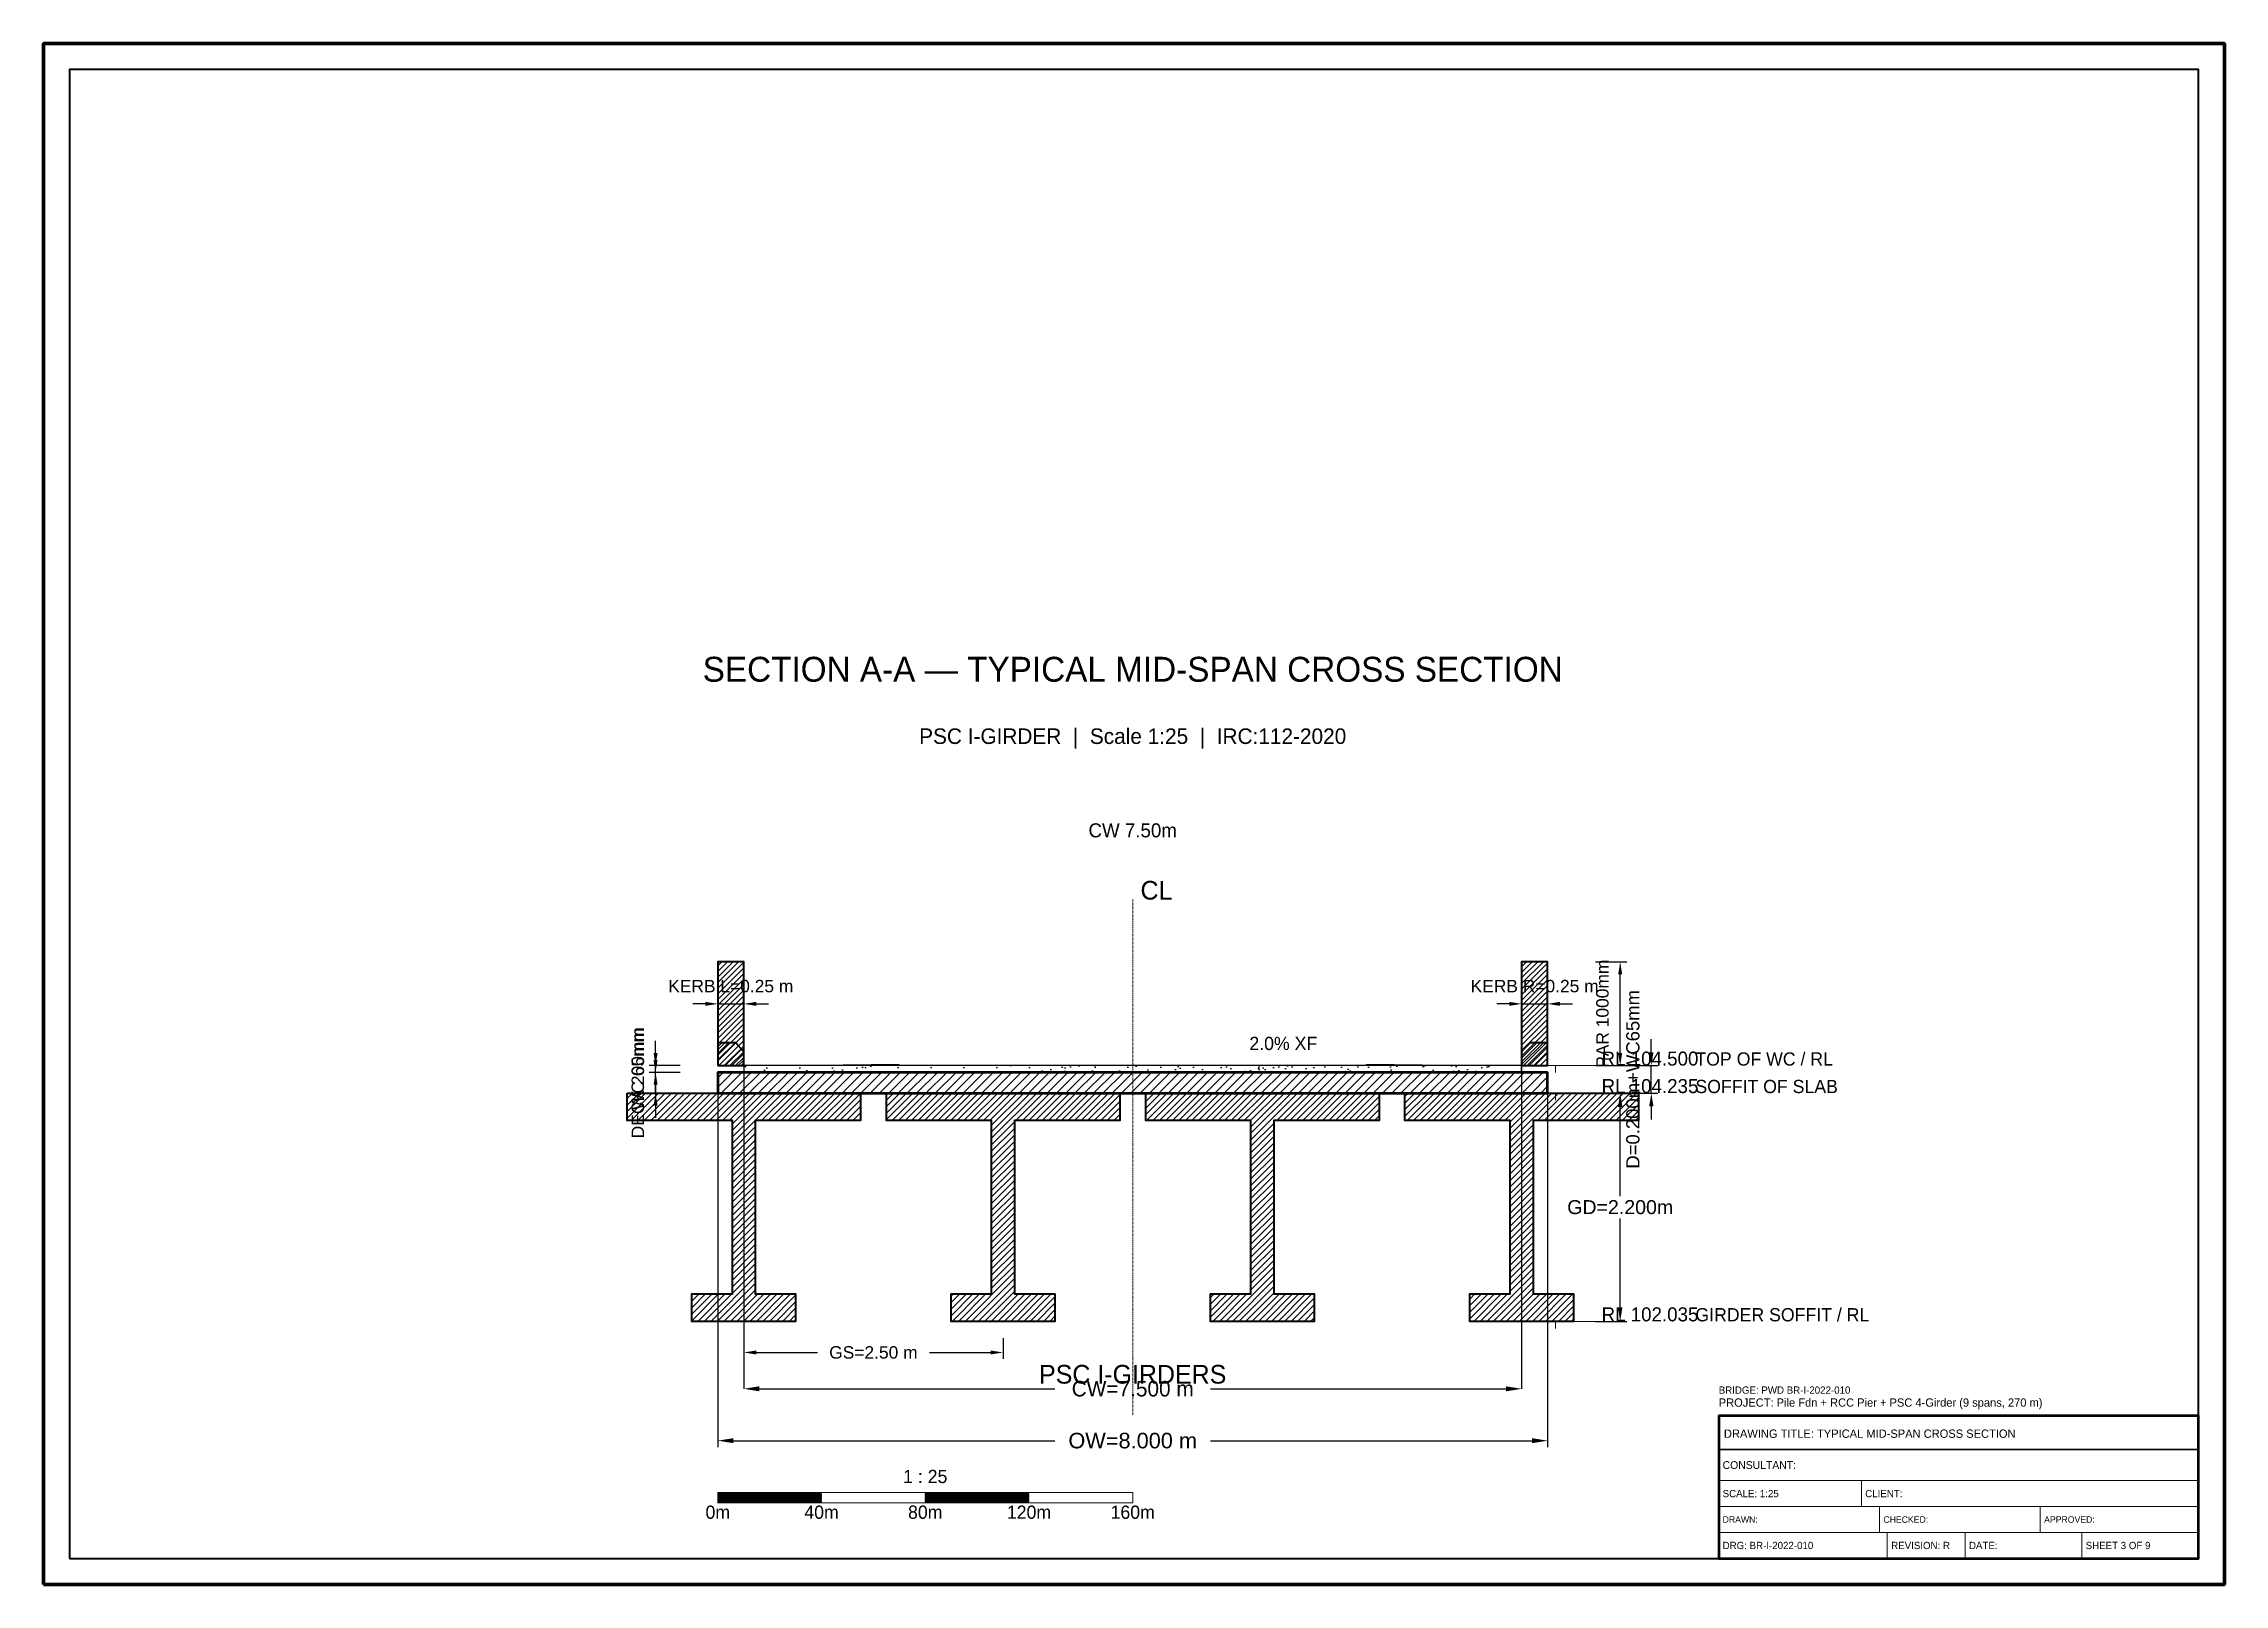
# Model space of a CAD drawing. Header units: metres. Extents: x 0 to 841, y 0 to 594.
import ezdxf
from ezdxf.enums import TextEntityAlignment as Align

# ---------------------------------------------------------------- set-up
doc = ezdxf.new("R2010")
doc.units = ezdxf.units.M
doc.linetypes.add('CENTER', pattern=[1.5, 0.75, -0.25, 0.25, -0.25])
for name, color, linetype, lineweight in [('BORDER-INNER', 7, 'Continuous', 35), ('BORDER-OUTER', 7, 'Continuous', 70), ('DIM-LEVEL', 3, 'Continuous', 18), ('DIM-LINEAR', 3, 'Continuous', 18), ('DIM-SLOPE', 3, 'Continuous', 18), ('STRUC-CENTRE', 6, 'CENTER', 18), ('STRUC-HATCHING', 8, 'Continuous', 18), ('SUPER-DECK', 2, 'Continuous', 50), ('SUPER-GIRDER', 1, 'Continuous', 35), ('SUPER-KERB', 7, 'Continuous', 25), ('SUPER-PARAPET', 2, 'Continuous', 35), ('SUPER-WEARING', 8, 'Continuous', 25), ('SYM-SCALE', 7, 'Continuous', 13), ('TEXT-GENERAL', 7, 'Continuous', 18), ('TEXT-HEADER', 7, 'Continuous', 25), ('TEXT-LEVEL', 5, 'Continuous', 18), ('TEXT-SPEC', 7, 'Continuous', 13), ('TEXT-TITLE', 7, 'Continuous', 25), ('TITLEBLK-BOX', 7, 'Continuous', 50), ('TITLEBLK-TEXT', 7, 'Continuous', 18)]:
    doc.layers.add(name, color=color, linetype=linetype, lineweight=lineweight)
doc.styles.add('BRIDGE_STD', font='Arial.ttf')
doc.dimstyles.new('BRG_DIM', dxfattribs={"dimtxt": 0.006, "dimasz": 6, "dimexe": 1.25, "dimexo": 0.625, "dimtad": 1, "dimcen": 2.5, "dimazin": 3, "dimtfac": 1, "dimtmove": 0, "dimatfit": 3})
doc.dimstyles.new('pmb100', dxfattribs={"dimtxt": 2.5, "dimasz": 0.9375, "dimexe": 2.5, "dimexo": 2.5, "dimtad": 0, "dimtih": 1, "dimdec": 0, "dimtxsty": 'BRIDGE_STD', "dimcen": 2.5, "dimazin": 3, "dimtfac": 1, "dimtmove": 0, "dimatfit": 3})

# ---------------------------------------------------------------- blocks, each defined once
blk = doc.blocks.new('_CLOSEDFILLED')
at = {"color": 0, "linetype": 'BYBLOCK'}
blk.add_solid([(-1, 0.16), (0, 0), (-1, -0.16)], dxfattribs=at)
blk = doc.blocks.new('*D1')
for p, q in [((270, 200), (270, 75.4)), ((570, 200), (570, 75.4)), ((276, 75.4), (390, 75.4)), ((450, 75.4), (564, 75.4))]:
    blk.add_line(p, q)
at = {"layer": 'Defpoints'}
for p in [(270, 200), (570, 200), (270, 75.4)]:
    blk.add_point(p, dxfattribs=at)
at = {"layer": 'DIM-LINEAR', "xscale": 6, "yscale": 6, "rotation": 180}
blk.add_blockref('_CLOSEDFILLED', (270, 75.4), dxfattribs=at)
at = {"layer": 'DIM-LINEAR', "xscale": 6, "yscale": 6}
blk.add_blockref('_CLOSEDFILLED', (570, 75.4), dxfattribs=at)
at = {"layer": 'DIM-LINEAR', "color": 3, "insert": (420, 75.4), "char_height": 6, "attachment_point": 5}
blk.add_mtext('CW=7.500 m', dxfattribs=at)

msp = doc.modelspace()

# ---------------------------------------------------------------- hatches: boundary and pattern name
at = {"layer": 'STRUC-HATCHING'}
h = msp.add_hatch(dxfattribs=at)
h.set_pattern_fill('ANSI31', scale=0.48)
h.paths.add_polyline_path([(260, 200), (270, 200), (270, 240), (260, 240)])
h = msp.add_hatch(dxfattribs=at)
h.set_pattern_fill('ANSI31', scale=0.48)
h.paths.add_polyline_path([(570, 200), (580, 200), (580, 240), (570, 240)])
h = msp.add_hatch(dxfattribs=at)
h.set_pattern_fill('ANSI31', scale=0.56)
h.paths.add_polyline_path([(260, 200), (270, 200), (270, 205.28), (267, 208.8), (260, 208.8)])
h = msp.add_hatch(dxfattribs=at)
h.set_pattern_fill('ANSI31', scale=0.56)
h.paths.add_polyline_path([(570, 200), (580, 200), (580, 208.8), (573, 208.8), (570, 205.28)])
h = msp.add_hatch(dxfattribs=at)
h.set_pattern_fill('ANSI31', scale=0.8)
h.paths.add_polyline_path([(260, 189.4), (580, 189.4), (580, 197.4), (260, 197.4)])
h = msp.add_hatch(dxfattribs=at)
h.set_pattern_fill('ANSI31', scale=0.56)
h.paths.add_polyline_path([(225, 189.4), (315, 189.4), (315, 178.84), (274.4, 178.84), (274.4, 111.96), (290, 111.96), (290, 101.4), (250, 101.4), (250, 111.96), (265.6, 111.96), (265.6, 178.84), (225, 178.84)])
h = msp.add_hatch(dxfattribs=at)
h.set_pattern_fill('ANSI31', scale=0.56)
h.paths.add_polyline_path([(325, 189.4), (415, 189.4), (415, 178.84), (374.4, 178.84), (374.4, 111.96), (390, 111.96), (390, 101.4), (350, 101.4), (350, 111.96), (365.6, 111.96), (365.6, 178.84), (325, 178.84)])
h = msp.add_hatch(dxfattribs=at)
h.set_pattern_fill('ANSI31', scale=0.56)
h.paths.add_polyline_path([(425, 189.4), (515, 189.4), (515, 178.84), (474.4, 178.84), (474.4, 111.96), (490, 111.96), (490, 101.4), (450, 101.4), (450, 111.96), (465.6, 111.96), (465.6, 178.84), (425, 178.84)])
h = msp.add_hatch(dxfattribs=at)
h.set_pattern_fill('ANSI31', scale=0.56)
h.paths.add_polyline_path([(525, 189.4), (615, 189.4), (615, 178.84), (574.4, 178.84), (574.4, 111.96), (590, 111.96), (590, 101.4), (550, 101.4), (550, 111.96), (565.6, 111.96), (565.6, 178.84), (525, 178.84)])
at = {"layer": 'SUPER-WEARING'}
h = msp.add_hatch(dxfattribs=at)
h.set_pattern_fill('AR-SAND', scale=0.16)
h.paths.add_polyline_path([(270, 197.4), (570, 197.4), (570, 200), (270, 200)])
at = {"layer": 'SYM-SCALE'}
h = msp.add_hatch(dxfattribs=at)
h.set_pattern_fill('SOLID')
h.paths.add_polyline_path([(260, 31.4), (300, 31.4), (300, 35.48), (260, 35.48)])
h = msp.add_hatch(dxfattribs=at)
h.set_pattern_fill('SOLID')
h.paths.add_polyline_path([(340, 31.4), (380, 31.4), (380, 35.48), (340, 35.48)])

# ---------------------------------------------------------------- linework, layer by layer
at = {"layer": 'BORDER-INNER'}
msp.add_lwpolyline([(10, 10), (831, 10), (831, 584), (10, 584), (10, 10)], dxfattribs=at)
at = {"layer": 'BORDER-OUTER'}
msp.add_lwpolyline([(0, 0), (841, 0), (841, 594), (0, 594), (0, 0)], dxfattribs=at)
at = {"layer": 'DIM-LEVEL'}
for p, q in [((566.8, 200), (599.2, 200)), ((583, 200), (583, 197.3)), ((566.8, 189.4), (599.2, 189.4)), ((583, 189.4), (583, 186.7)), ((566.8, 101.4), (599.2, 101.4)), ((583, 101.4), (583, 98.7))]:
    msp.add_line(p, q, dxfattribs=at)
at = {"layer": 'DIM-SLOPE', "color": 3}
for p, q in [((330, 200.5), (276, 199.96)), ((510, 200.5), (564, 199.96))]:
    msp.add_line(p, q, dxfattribs=at)
at = {"layer": 'STRUC-CENTRE'}
msp.add_line((420, 65.4), (420, 264), dxfattribs=at)
at = {"layer": 'SUPER-DECK', "lineweight": 50}
msp.add_lwpolyline([(260, 189.4), (580, 189.4), (580, 197.4), (260, 197.4), (260, 189.4)], dxfattribs=at)
at = {"layer": 'SUPER-GIRDER', "lineweight": 40}
for points in [[(225, 189.4), (315, 189.4), (315, 178.84), (274.4, 178.84), (274.4, 111.96), (290, 111.96), (290, 101.4), (250, 101.4), (250, 111.96), (265.6, 111.96), (265.6, 178.84), (225, 178.84), (225, 189.4)], [(325, 189.4), (415, 189.4), (415, 178.84), (374.4, 178.84), (374.4, 111.96), (390, 111.96), (390, 101.4), (350, 101.4), (350, 111.96), (365.6, 111.96), (365.6, 178.84), (325, 178.84), (325, 189.4)], [(425, 189.4), (515, 189.4), (515, 178.84), (474.4, 178.84), (474.4, 111.96), (490, 111.96), (490, 101.4), (450, 101.4), (450, 111.96), (465.6, 111.96), (465.6, 178.84), (425, 178.84), (425, 189.4)], [(525, 189.4), (615, 189.4), (615, 178.84), (574.4, 178.84), (574.4, 111.96), (590, 111.96), (590, 101.4), (550, 101.4), (550, 111.96), (565.6, 111.96), (565.6, 178.84), (525, 178.84), (525, 189.4)]]:
    msp.add_lwpolyline(points, dxfattribs=at)
at = {"layer": 'SUPER-KERB', "lineweight": 35}
for points in [[(260, 200), (270, 200), (270, 205.28), (267, 208.8), (260, 208.8), (260, 200)], [(570, 200), (580, 200), (580, 208.8), (573, 208.8), (570, 205.28), (570, 200)]]:
    msp.add_lwpolyline(points, dxfattribs=at)
at = {"layer": 'SUPER-PARAPET', "lineweight": 40}
for points in [[(260, 200), (270, 200), (270, 240), (260, 240), (260, 200)], [(570, 200), (580, 200), (580, 240), (570, 240), (570, 200)]]:
    msp.add_lwpolyline(points, dxfattribs=at)
at = {"layer": 'SUPER-WEARING'}
msp.add_lwpolyline([(270, 197.4), (570, 197.4), (570, 200), (270, 200), (270, 197.4)], dxfattribs=at)
at = {"layer": 'SYM-SCALE'}
msp.add_lwpolyline([(260, 31.4), (420, 31.4), (420, 35.48), (260, 35.48), (260, 31.4)], dxfattribs=at)
at = {"layer": 'TITLEBLK-BOX', "lineweight": 50}
msp.add_lwpolyline([(646, 10), (831, 10), (831, 65), (646, 65), (646, 10)], dxfattribs=at)
at = {"layer": 'TITLEBLK-BOX', "lineweight": 30}
msp.add_lwpolyline([(646, 52), (831, 52), (831, 65), (646, 65), (646, 52)], dxfattribs=at)
at = {"layer": 'TITLEBLK-BOX', "lineweight": 18}
for points in [[(646, 40), (831, 40), (831, 52), (646, 52), (646, 40)], [(646, 30), (701, 30), (701, 40), (646, 40), (646, 30)], [(701, 30), (831, 30), (831, 40), (701, 40), (701, 30)], [(646, 20), (708, 20), (708, 30), (646, 30), (646, 20)], [(708, 20), (770, 20), (770, 30), (708, 30), (708, 20)], [(770, 20), (831, 20), (831, 30), (770, 30), (770, 20)], [(646, 10), (711, 10), (711, 20), (646, 20), (646, 10)], [(711, 10), (741, 10), (741, 20), (711, 20), (711, 10)], [(741, 10), (786, 10), (786, 20), (741, 20), (741, 10)], [(786, 10), (831, 10), (831, 20), (786, 20), (786, 10)]]:
    msp.add_lwpolyline(points, dxfattribs=at)

# ---------------------------------------------------------------- texts
at = {"layer": 'DIM-SLOPE', "color": 3}
msp.add_text('2.0% XF', height=5.1, dxfattribs=at).set_placement((465, 206))
at = {"layer": 'STRUC-CENTRE'}
msp.add_text('CL', height=7.2, dxfattribs=at).set_placement((423, 264))
at = {"layer": 'TEXT-GENERAL'}
for s, height, p in [('CW 7.50m', 5.4, (420, 288)), ('PSC I-GIRDERS', 7.2, (420, 77.4)), ('1 : 25', 5.1, (340, 39.05)), ('0m', 5.1, (260, 25.28)), ('40m', 5.1, (300, 25.28)), ('80m', 5.1, (340, 25.28)), ('120m', 5.1, (380, 25.28)), ('160m', 5.1, (420, 25.28))]:
    msp.add_text(s, height=height, dxfattribs=at).set_placement(p, align=Align.CENTER)
at = {"layer": 'TEXT-HEADER'}
msp.add_text('SECTION A-A — TYPICAL MID-SPAN CROSS SECTION', height=9.6, dxfattribs=at).set_placement((420, 348), align=Align.CENTER)
at = {"layer": 'TEXT-LEVEL'}
for s, height, p in [('RL 104.500', 5.4, (600.82, 200)), ('TOP OF WC / RL', 5.1, (637, 200)), ('RL 104.235', 5.4, (600.82, 189.4)), ('SOFFIT OF SLAB', 5.1, (637, 189.4)), ('RL 102.035', 5.4, (600.82, 101.4)), ('GIRDER SOFFIT / RL', 5.1, (637, 101.4))]:
    msp.add_text(s, height=height, dxfattribs=at).set_placement(p)
at = {"layer": 'TEXT-SPEC'}
msp.add_text('PSC I-GIRDER  |  Scale 1:25  |  IRC:112-2020', height=6, dxfattribs=at).set_placement((420, 324), align=Align.CENTER)
at = {"layer": 'TEXT-TITLE'}
for s, p in [('PROJECT: Pile Fdn + RCC Pier + PSC 4-Girder (9 spans, 270 m)', (646, 68.5)), ('DRAWING TITLE: TYPICAL MID-SPAN CROSS SECTION', (648, 56.5))]:
    msp.add_text(s, height=3.2, dxfattribs=at).set_placement(p)
at = {"layer": 'TITLEBLK-TEXT'}
for s, height, p in [('BRIDGE: PWD BR-I-2022-010', 2.8, (646, 73.5)), ('CONSULTANT: ', 3, (647.5, 44.5)), ('SCALE: 1:25', 2.8, (647.5, 33.6)), ('CLIENT: ', 2.8, (702.5, 33.6)), ('DRAWN: ', 2.5, (647.5, 23.75)), ('CHECKED: ', 2.5, (709.5, 23.75)), ('APPROVED: ', 2.5, (771.5, 23.75)), ('DRG: BR-I-2022-010', 2.8, (647.5, 13.6)), ('REVISION: R', 2.8, (712.5, 13.6)), ('DATE: ', 2.8, (742.5, 13.6)), ('SHEET 3 OF 9', 2.8, (787.5, 13.6))]:
    msp.add_text(s, height=height, dxfattribs=at).set_placement(p)

# ---------------------------------------------------------------- dimensions: what is measured, and where the dimension line sits
at = {"layer": 'DIM-LINEAR'}
for base, p1, p2, text, override in [((260, 223.8), (260, 217.8), (270, 217.8), 'KERB L=0.25 m', {"dimtxt": 4.8, "dimasz": 4.8, "dimgap": 1.92, "dimclrt": 3}), ((570, 223.8), (570, 217.8), (580, 217.8), 'KERB R=0.25 m', {"dimtxt": 4.8, "dimasz": 4.8, "dimgap": 1.92, "dimclrt": 3}), ((260, 55.4), (260, 200), (580, 200), 'OW=8.000 m', {"dimtxt": 6, "dimasz": 6, "dimgap": 2.4, "dimclrt": 3}), ((270, 89.4), (270, 97.4), (370, 97.4), 'GS=2.50 m', {"dimtxt": 4.8, "dimasz": 4.8, "dimgap": 1.92, "dimclrt": 3})]:
    msp.add_linear_dim(base=base, p1=p1, p2=p2, text=text, dimstyle='pmb100', override=override, dxfattribs=at).render()
for base, p1, p2, text, override in [((608, 200), (596, 200), (596, 240), 'PAR 1000mm', {"dimtxt": 4.8, "dimasz": 4.8, "dimgap": 1.92, "dimclrt": 3}), ((620, 189.4), (596, 189.4), (596, 200), 'D=0.200m+WC65mm', {"dimtxt": 5.1, "dimasz": 5.1, "dimgap": 2.04, "dimclrt": 3}), ((236, 189.4), (248, 189.4), (248, 197.4), 'DECK 200mm', {"dimtxt": 4.8, "dimasz": 4.8, "dimgap": 1.92, "dimclrt": 3}), ((236, 197.4), (248, 197.4), (248, 200), 'WC 65mm', {"dimtxt": 4.8, "dimasz": 4.8, "dimgap": 1.92, "dimclrt": 3}), ((608, 101.4), (596, 101.4), (596, 189.4), 'GD=2.200m', {"dimtxt": 5.4, "dimasz": 5.4, "dimgap": 2.16, "dimclrt": 3})]:
    msp.add_linear_dim(base=base, p1=p1, p2=p2, angle=90, text=text, dimstyle='pmb100', override=override, dxfattribs=at).render()
dim = msp.add_linear_dim(base=(270, 75.4), p1=(270, 200), p2=(570, 200), text='CW=7.500 m', dimstyle='BRG_DIM', override={"dimtxt": 6, "dimasz": 6, "dimgap": 2.4, "dimclrt": 3}, dxfattribs=at)
dim.commit()
dim.dimension.update_dxf_attribs({"geometry": '*D1', "text_midpoint": (420, 75.4)})

doc.saveas('drawing.dxf')
